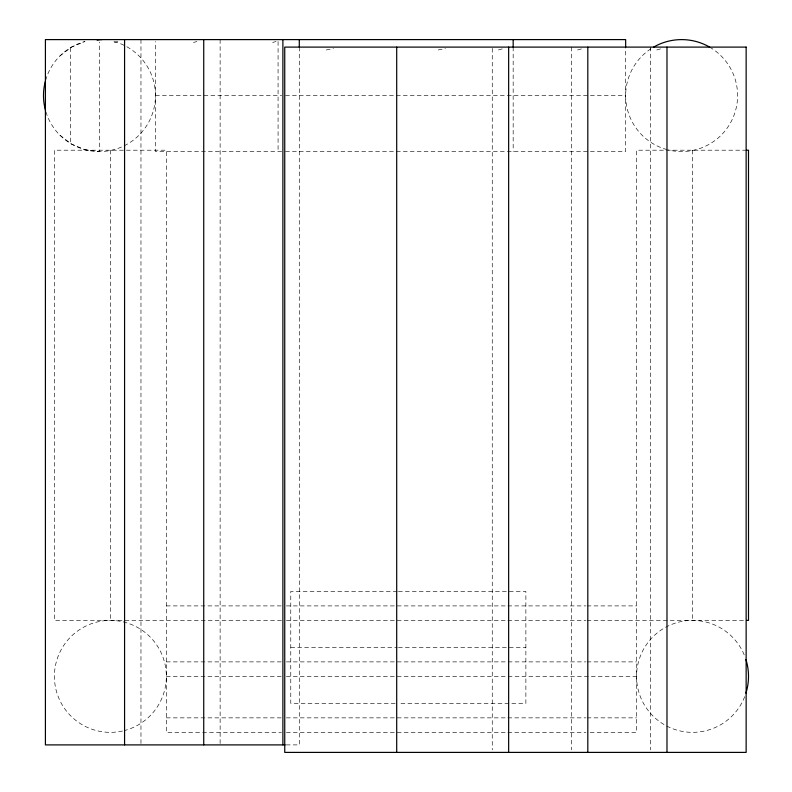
<?xml version="1.0" encoding="UTF-8"?>
<svg xmlns="http://www.w3.org/2000/svg" width="792" height="792" viewBox="0 0 792 792"><rect width="100%" height="100%" fill="white"/><g stroke="black" fill="none" stroke-linecap="round" stroke-linejoin="round"><path stroke-width="0.59" stroke-dasharray="3.96 2.97" d="M59.895 55.994L71.488 47.104L84.991 41.511A55.975 55.975 0 0 0 45.728 79.923M114.325 42.461L117.741 41.511M193.486 42.461L196.901 41.511M272.646 42.461L276.062 41.511M498.406 49.965L504.098 48.371M577.576 49.965L583.259 48.371M656.736 49.965L662.429 48.371M326.235 49.965L333.482 48.53M438.194 49.965L445.431 48.53M155.45 95.575L281.665 95.575M285.496 95.575L625.65 95.575M746.589 150.203L636.55 150.203L636.55 732.352L587.05 732.352M281.665 151.549L155.45 151.549L155.45 41.511M285.496 151.549L625.65 151.549L625.65 47.104M397.188 591.426L290.773 591.426L290.773 703.375L397.188 703.375M398.425 591.426L525.878 591.426L525.878 703.375L398.425 703.375M166.35 605.91L281.427 605.91M286.377 605.91L506.623 605.91M507.86 605.91L585.813 605.91M587.05 605.91L636.55 605.91M281.427 620.403L54.391 620.403L54.391 150.203L166.35 150.203L166.35 732.352L281.427 732.352M286.377 620.403L506.623 620.403M507.86 620.403L585.813 620.403M587.05 620.403L746.589 620.403M290.773 647.401L397.188 647.401M398.425 647.401L525.878 647.401M166.35 661.884L281.427 661.884M286.377 661.884L585.813 661.884M587.05 661.884L636.55 661.884M166.35 676.378L281.427 676.378M286.377 676.378L636.55 676.378M166.35 717.859L281.427 717.859M286.377 717.859L506.623 717.859M507.86 717.859L585.813 717.859M587.05 717.859L636.55 717.859M286.377 732.352L506.623 732.352M507.86 732.352L585.813 732.352M286.229 744.896L299.287 744.896L299.287 48.263M59.895 135.155L71.488 144.055L84.991 149.648L99.475 151.549L99.475 42.065M692.525 150.203L692.525 620.403M650.578 47.104L650.578 749.925M571.418 47.104L571.418 749.925M513.167 47.104L513.167 151.549M492.258 48.342L492.258 749.925M278.071 41.511L278.071 151.549M220.126 39.6L220.126 743.658M140.966 39.6L140.966 743.658M110.375 150.203L110.375 620.403M70.498 47.857L70.498 143.293M744.698 696.653A55.975 55.975 0 0 1 658.776 721.027A55.975 55.975 0 0 1 658.776 631.719A55.975 55.975 0 0 1 744.698 656.093M122.503 731.016A55.975 55.975 0 0 1 56.747 660.33A55.975 55.975 0 0 1 150.52 637.372A55.975 55.975 0 0 1 124.859 730.442M709.612 47.104A55.975 55.975 0 0 1 668.309 149.945M667.141 149.648A55.975 55.975 0 0 1 653.638 47.104M113.959 41.511A55.975 55.975 0 0 1 139.481 134.729A55.975 55.975 0 0 1 45.728 111.226"/><path stroke-width="1.19" d="M97.06 39.917L99.475 39.6M746.589 150.203L748.499 150.203L748.499 620.403L746.589 620.403M285.12 744.896L45.411 744.896L45.411 39.6L625.65 39.6L625.65 47.104M666.983 47.104L666.983 752.4M587.812 47.104L587.812 752.4M513.167 39.6L513.167 47.104M508.652 47.104L508.652 752.4M396.703 47.104L396.703 752.4M299.287 39.6L299.287 47.025M282.892 39.6L282.892 744.896M203.732 39.6L203.732 744.896M124.572 39.6L124.572 744.896M653.638 47.104A55.975 55.975 0 0 1 709.612 47.104M45.411 110.068A55.975 55.975 0 0 1 45.411 81.091M97.05 39.649A55.975 55.975 0 0 1 101.901 39.649M745.916 659.558A55.975 55.975 0 0 1 745.916 693.188M746.143 47.104L284.744 47.104L284.744 752.4L746.143 752.4L746.143 47.104"/></g></svg>
